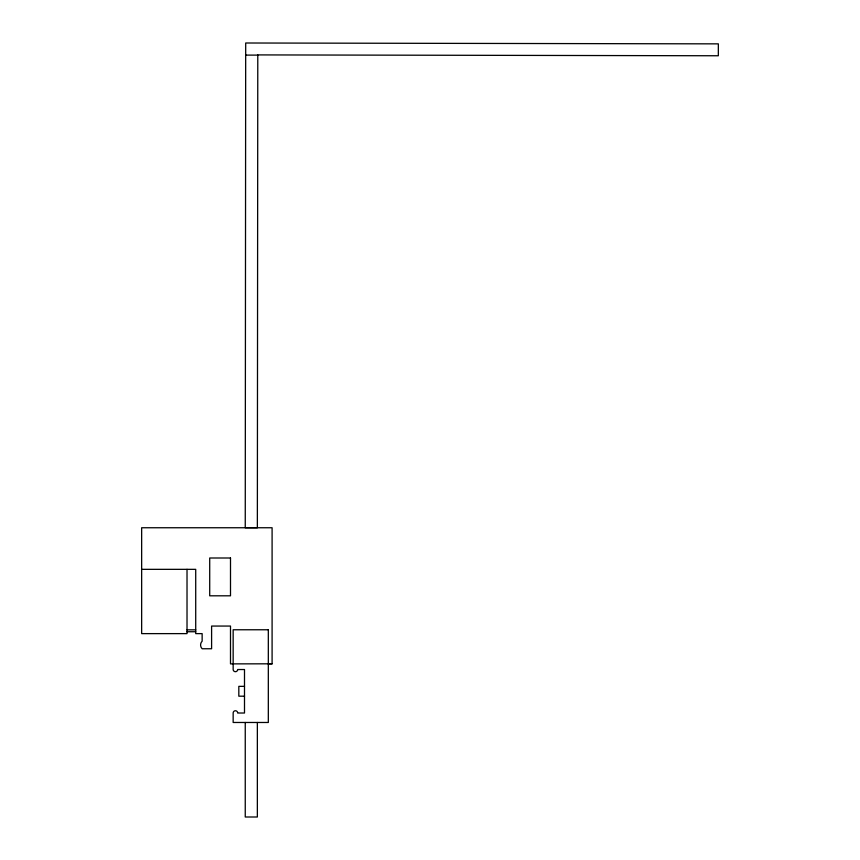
<?xml version="1.0" encoding="UTF-8"?>
<svg xmlns="http://www.w3.org/2000/svg" width="860" height="860" viewBox="0 0 860 860"><rect width="100%" height="100%" fill="white"/><g stroke="black" fill="none" stroke-linecap="round" stroke-linejoin="round"><path stroke-width="1.29" d="M141.653 569.341L195.714 569.341L195.714 633.626L202.143 633.626L202.143 641.184A5.343 5.343 0 0 0 202.143 648.752L211.603 648.752L211.603 626.058L230.501 626.058L230.501 663.877L272.093 663.812L272.093 527.75L141.653 527.75L141.653 633.626L187.018 633.626L187.018 569.341M245.68 54.889L245.702 43L718.347 43.86L718.326 55.76L257.763 54.911M187.018 629.842L195.714 629.842M187.018 631.734L195.714 631.734M244.498 686.355L238.822 686.355L238.822 696.192L244.498 696.192M268.32 663.802L272.093 663.812M257.355 722.475L257.355 817L245.25 817L245.25 722.475M245.68 55.104L245.25 527.75L257.355 527.76L257.785 55.115L245.68 55.104M230.501 558L209.711 558L209.711 595.808L230.501 595.808L230.501 558M268.32 629.767L233.157 629.767L233.157 669.424A2.268 2.268 0 0 0 235.371 671.692A2.268 2.268 0 0 0 237.693 669.532L244.498 669.532L244.498 713.015L237.693 713.015A2.268 2.268 0 0 0 235.425 710.747A2.268 2.268 0 0 0 233.157 713.015L233.157 722.475L268.32 722.475L268.32 629.767"/></g></svg>
